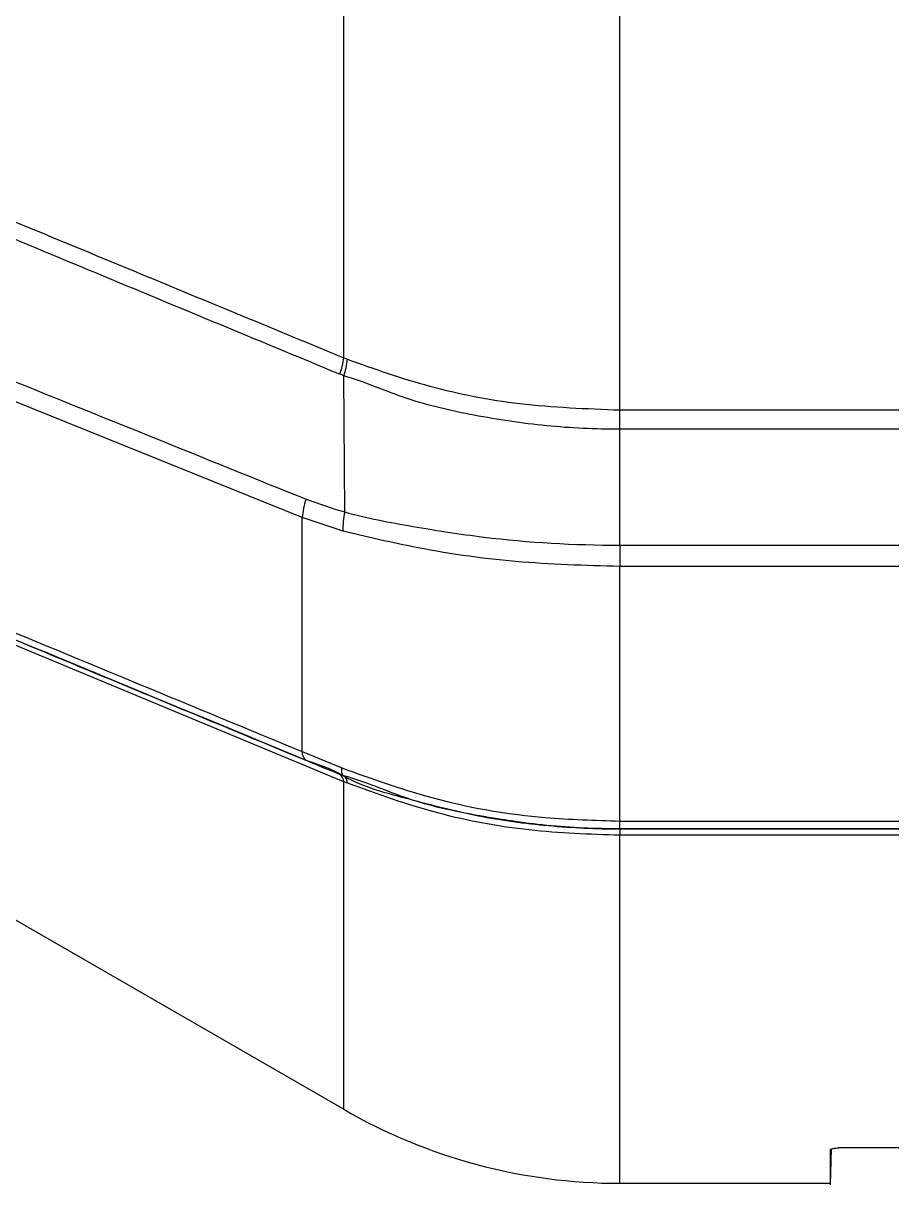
# Model space of a CAD drawing. Extents: x 11 to 120, y 2 to 94.
# Drawn here: x 87.516 to 89.089, y 37.156 to 39.26 of the extents above; entities that cross this region are included whole.
import ezdxf

# ---------------------------------------------------------------- set-up
doc = ezdxf.new("R2010")
doc.units = 0
doc.header["$MEASUREMENT"] = 0
doc.layers.add('OBJECT', color=7, linetype='CONTINUOUS')

msp = doc.modelspace()

# ---------------------------------------------------------------- linework, layer by layer
at = {"layer": 'OBJECT'}
for p, q in [((88.0964, 38.654), (88.0964, 40.4989)), ((88.5964, 38.5595), (88.5964, 40.4989)), ((88.0214, 38.3644), (86.9084, 38.8145)), ((88.0964, 38.654), (88.1031, 38.6513)), ((88.0982, 38.3748), (88.0965, 38.6212)), ((88.5964, 38.5595), (89.1677, 38.5595)), ((88.5964, 38.5244), (88.5964, 38.5595)), ((88.5964, 38.3146), (88.5964, 38.5244)), ((89.4431, 38.5244), (88.5964, 38.5244)), ((88.0953, 38.3401), (88.0214, 38.3644)), ((88.0214, 37.9408), (88.0214, 38.3644)), ((88.5964, 38.3146), (88.5964, 38.276)), ((88.5964, 38.3146), (89.5494, 38.3146)), ((88.5964, 37.815), (88.5964, 38.276)), ((89.5494, 38.276), (88.5964, 38.276)), ((88.0964, 37.8862), (87.2084, 38.2556)), ((88.0214, 37.9408), (88.093, 37.9112)), ((88.0965, 37.8967), (88.0964, 37.8966)), ((88.1033, 37.8834), (88.0964, 37.8862)), ((88.0964, 37.2929), (88.0964, 37.8862)), ((88.5964, 37.815), (89.5494, 37.815)), ((88.5964, 37.8008), (88.5964, 37.815)), ((89.5494, 37.8008), (88.5964, 37.8008)), ((88.5964, 37.8008), (88.5964, 37.8007)), ((88.5964, 37.8007), (89.4431, 37.8007)), ((88.5964, 37.8007), (88.5964, 37.7891)), ((89.4431, 37.7891), (88.5964, 37.7891)), ((88.5964, 37.1589), (88.5964, 37.7891)), ((87.375, 37.7094), (88.0964, 37.2929)), ((88.9777, 37.1562), (88.9794, 37.2212)), ((89.1526, 37.2229), (88.9927, 37.2229)), ((88.5964, 37.1589), (88.9777, 37.1589))]:
    msp.add_line(p, q, dxfattribs=at)
at = {"layer": 'OBJECT', "flags": 128}
msp.add_lwpolyline([(88.0965, 37.8967), (88.0955, 37.8973), (88.0946, 37.8983), (88.0939, 37.8997), (88.0934, 37.9013), (88.0931, 37.9033), (88.0929, 37.9056), (88.0929, 37.9083), (88.093, 37.9112)], dxfattribs=at)
at = {"layer": 'OBJECT'}
for centre, radius, start, end in [((87.9657, 38.6684), 0.1315, 340.2879, 353.7127), ((87.972, 38.6638), 0.1317, 341.0886, 354.5206), ((88.1464, 38.356), 0.1253, 160.4849, 176.1302), ((88.2229, 38.3468), 0.1278, 167.3297, 183.0102), ((88.0385, 37.9389), 0.0172, 173.6303, 235.2155), ((88.0809, 37.8865), 0.0155, 358.8755, 57.9602), ((88.0883, 37.884), 0.015, 357.5233, 57.1479), ((88.5964, 38.1589), 1, 240, 270)]:
    msp.add_arc(centre, radius, start, end, dxfattribs=at)
for points, knots in [([(87.2084, 39.0219), (87.2392, 39.0091), (87.4125, 38.9371), (87.7084, 38.8144), (87.9738, 38.7047), (88.0964, 38.654)], [0, 0, 0, 0, 0.104199, 0.585852, 1, 1, 1, 1]), ([(88.0895, 38.624), (87.9374, 38.6871), (87.6412, 38.81), (87.3454, 38.9334), (87.2016, 38.9934)], [0, 0, 0, 0, 0.513611, 1, 1, 1, 1]), ([(86.9435, 38.8357), (87.1196, 38.7648), (87.4812, 38.6191), (87.8428, 38.4728), (88.0283, 38.3978)], [0, 0, 0, 0, 0.486991, 1, 1, 1, 1]), ([(88.1031, 38.6513), (88.152, 38.6339), (88.2513, 38.5986), (88.4187, 38.5663), (88.5358, 38.5618), (88.5964, 38.5595)], [0, 0, 0, 0, 0.319145, 0.647516, 1, 1, 1, 1]), ([(88.0965, 38.6212), (88.0965, 38.6212), (88.0943, 38.6224), (88.0919, 38.6232), (88.0895, 38.624)], [0, 0, 0, 0, 0.00031, 1, 1, 1, 1]), ([(88.5964, 38.5244), (88.5964, 38.5244), (88.5519, 38.5244), (88.4628, 38.5285), (88.3336, 38.5482), (88.2097, 38.5762), (88.1346, 38.6103), (88.0965, 38.6212), (88.0965, 38.6212)], [0, 0, 0, 0, 0.0000045, 0.2546803, 0.5093557, 0.7546737, 0.9999956, 1, 1, 1, 1]), ([(86.9084, 38.4024), (86.9393, 38.3895), (87.1133, 38.3172), (87.4843, 38.163), (87.8244, 38.0223), (88.0214, 37.9408)], [0, 0, 0, 0, 0.083458, 0.469005, 1, 1, 1, 1]), ([(88.0283, 38.3978), (88.0516, 38.3896), (88.0748, 38.3815), (88.0982, 38.3748), (88.0982, 38.3748)], [0, 0, 0, 0, 0.999971, 1, 1, 1, 1]), ([(88.0287, 37.9248), (87.8433, 38.0016), (87.4821, 38.1512), (87.121, 38.3015), (86.9453, 38.3746)], [0, 0, 0, 0, 0.513344, 1, 1, 1, 1]), ([(88.0982, 38.3748), (88.0982, 38.3748), (88.1377, 38.3635), (88.2209, 38.3482), (88.386, 38.3219), (88.5138, 38.3146), (88.5964, 38.3146), (88.5964, 38.3146)], [0, 0, 0, 0, 0.000004, 0.259099, 0.518181, 0.999995, 1, 1, 1, 1]), ([(88.5964, 38.276), (88.5333, 38.2778), (88.4051, 38.2814), (88.2363, 38.3064), (88.1361, 38.3303), (88.0953, 38.3401)], [0, 0, 0, 0, 0.365475, 0.741466, 1, 1, 1, 1]), ([(87.2012, 38.268), (87.3449, 38.2083), (87.6407, 38.0853), (87.9369, 37.9627), (88.0891, 37.8997)], [0, 0, 0, 0, 0.48595, 1, 1, 1, 1]), ([(88.0965, 37.8967), (88.0965, 37.8967), (88.0749, 37.909), (88.0518, 37.9169), (88.0287, 37.9248)], [0, 0, 0, 0, 0.0000318, 1, 1, 1, 1]), ([(88.093, 37.9112), (88.1512, 37.8903), (88.2693, 37.848), (88.4409, 37.8196), (88.5512, 37.8163), (88.5964, 37.815)], [0, 0, 0, 0, 0.364404, 0.7394338, 1, 1, 1, 1]), ([(88.0891, 37.8997), (88.0915, 37.8985), (88.0939, 37.8974), (88.0964, 37.8966), (88.0964, 37.8966)], [0, 0, 0, 0, 0.999732, 1, 1, 1, 1]), ([(88.0964, 37.8966), (88.0964, 37.8966), (88.1323, 37.8761), (88.2146, 37.8552), (88.338, 37.8222), (88.4667, 37.8049), (88.5532, 37.8007), (88.5964, 37.8007), (88.5964, 37.8007)], [0, 0, 0, 0, 0.000005, 0.252518, 0.505035, 0.752516, 0.999996, 1, 1, 1, 1]), ([(88.5964, 37.8008), (88.5964, 37.8008), (88.5523, 37.8008), (88.464, 37.8047), (88.3358, 37.8242), (88.2114, 37.8509), (88.1361, 37.8868), (88.0965, 37.8967), (88.0965, 37.8967)], [0, 0, 0, 0, 0.000005, 0.255816, 0.511629, 0.755817, 0.999995, 1, 1, 1, 1]), ([(88.5964, 37.7891), (88.5416, 37.791), (88.4302, 37.795), (88.2621, 37.826), (88.1575, 37.8638), (88.1033, 37.8834)], [0, 0, 0, 0, 0.3192518, 0.6477936, 1, 1, 1, 1]), ([(88.9777, 37.22), (88.9778, 37.2203), (88.9782, 37.221), (88.9808, 37.2219), (88.9847, 37.2225), (88.989, 37.2229), (88.9917, 37.2229), (88.9927, 37.2229)], [0, 0, 0, 0, 0.2180908, 0.4361965, 0.6535672, 0.868338, 1, 1, 1, 1]), ([(88.9777, 37.1626), (88.9777, 37.1631), (88.9777, 37.1642), (88.9777, 37.2), (88.9777, 37.22)], [0, 0, 0, 0, 0.440292, 1, 1, 1, 1])]:
    msp.add_open_spline(points, degree=3, knots=knots, dxfattribs=at)

doc.saveas('drawing.dxf')
